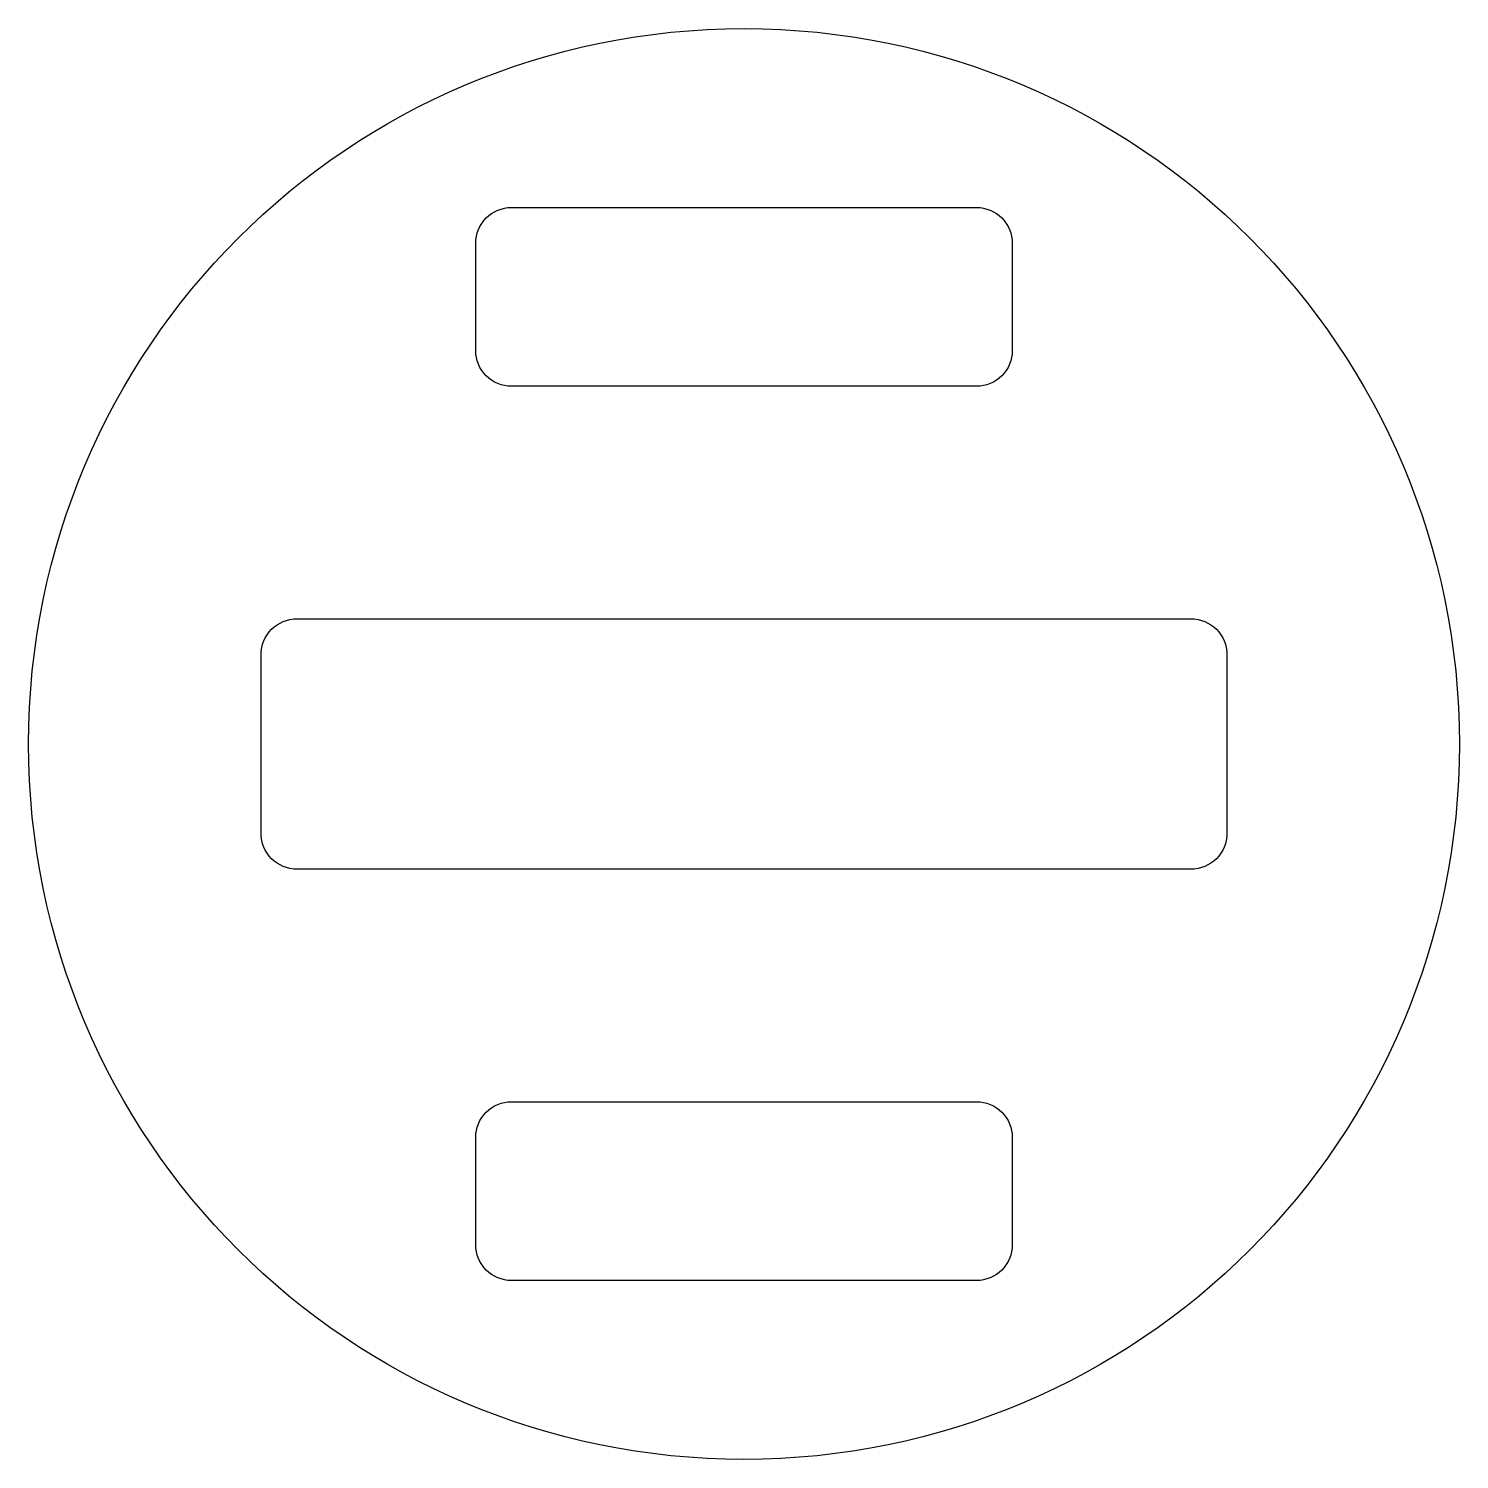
# Model space of a CAD drawing. Header units: millimetres. Extents: x -40 to 40, y -40 to 40.
import ezdxf

# ---------------------------------------------------------------- set-up
doc = ezdxf.new("R2010")
doc.units = ezdxf.units.MM
doc.layers.get('0').update_dxf_attribs({"linetype": 'CONTINUOUS'})

msp = doc.modelspace()

# ---------------------------------------------------------------- linework, layer by layer
for points in [[(-15, 22), (-15, 28, -0.414214), (-13, 30), (13, 30, -0.414214), (15, 28), (15, 22, -0.414214), (13, 20), (-13, 20, -0.414214)], [(-25, 7), (25, 7, -0.414214), (27, 5), (27, -5, -0.414214), (25, -7), (-25, -7, -0.414214), (-27, -5), (-27, 5, -0.414214)], [(-13, -20), (13, -20, -0.414214), (15, -22), (15, -28, -0.414214), (13, -30), (-13, -30, -0.414214), (-15, -28), (-15, -22, -0.414214)]]:
    msp.add_lwpolyline(points, format="xyb", close=True)
msp.add_circle((0, 0), 40)

doc.saveas('drawing.dxf')
